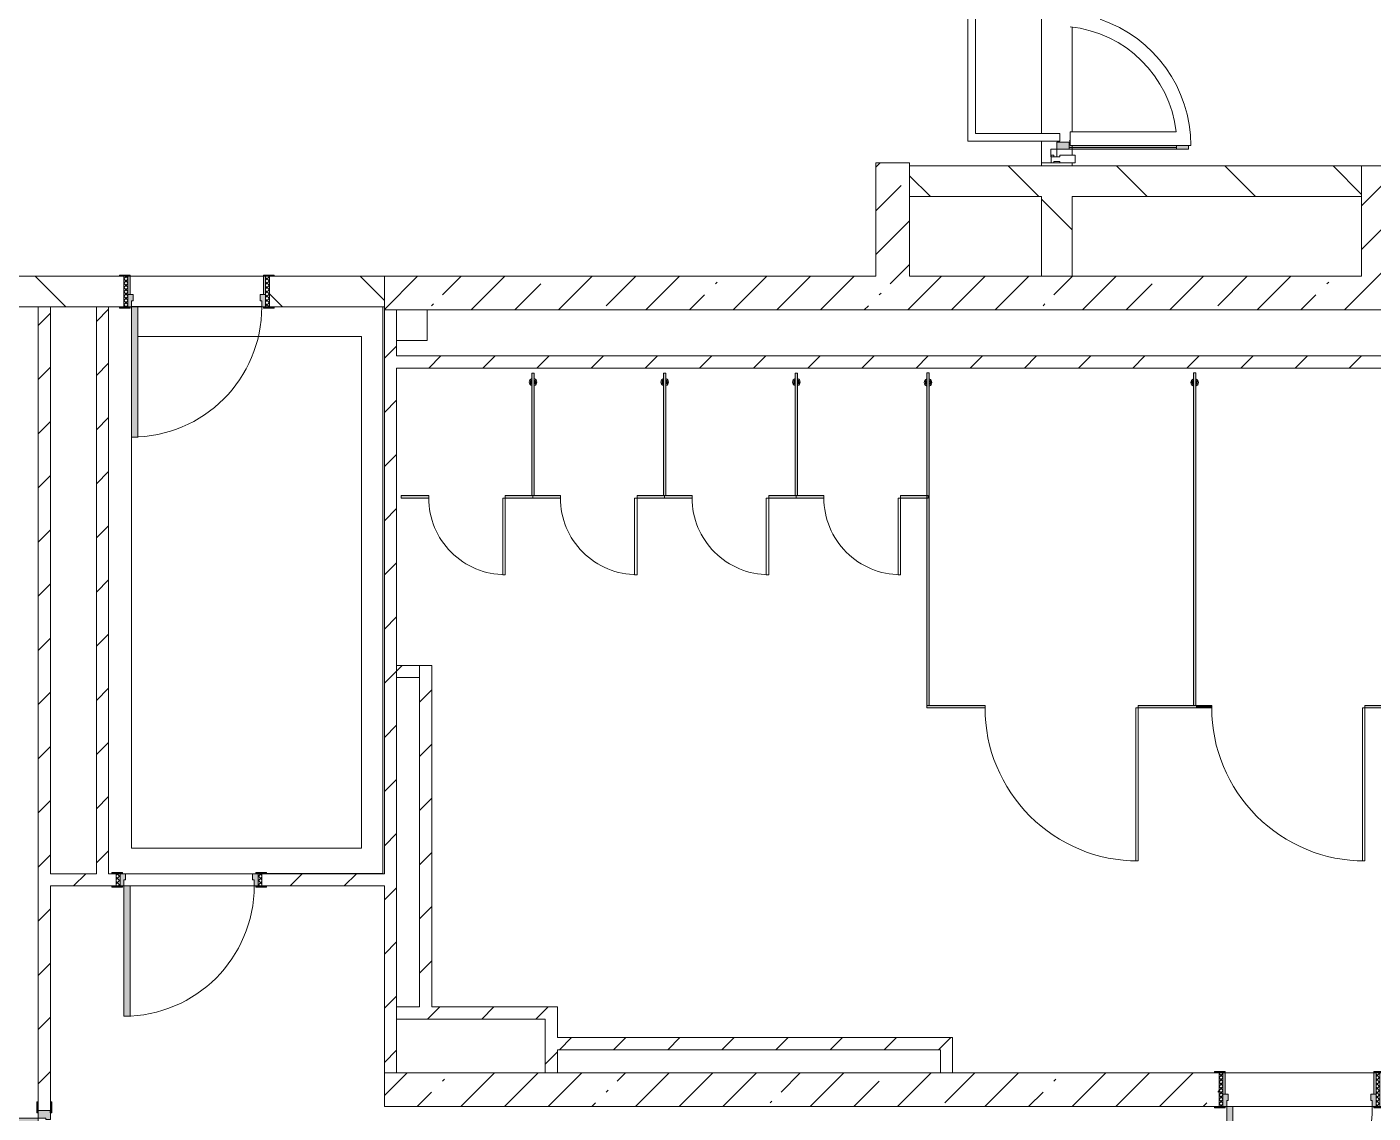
# Model space of a CAD drawing. Header units: millimetres. Extents: x -2911 to 185522, y -8553 to 29000.
# Drawn here: x 150389 to 159177, y 5138 to 12227 of the extents above; entities that cross this region are included whole.
import ezdxf

# ---------------------------------------------------------------- set-up
doc = ezdxf.new("R2010")
doc.units = ezdxf.units.MM
for name, color, linetype, lineweight in [('A-DETL-2', 7, 'Continuous', 5), ('A-DOOR-5', 7, 'Continuous', 5), ('A-GENM-1', 7, 'Continuous', 5), ('A-GLAZ-CWMG-4', 7, 'Continuous', 5), ('A-WALL', 7, 'Continuous', 9), ('I-WALL-3', 7, 'Continuous', 5)]:
    doc.layers.add(name, color=color, linetype=linetype, lineweight=lineweight)
for name, color, linetype, lineweight, true_color in [('A-DETL-GENF-2', 7, 'Continuous', 5, 0xe2e2e2), ('A-DETL-GENF-3', 7, 'Continuous', 5, 0xaaaaaa), ('A-DOOR-2', 7, 'Continuous', 5, 0xaaaaaa), ('A-DOOR-3', 7, 'Continuous', 5, 0xe2e2e2), ('A-DOOR-FRAM-1', 7, 'Continuous', 5, 0xe2e2e2), ('A-DOOR-FRAM-2', 7, 'Continuous', 5, 0xaaaaaa), ('A-FLOR-2', 7, 'Continuous', 5, 0xaaaaaa), ('A-GENM-2', 7, 'Continuous', 5, 0xe2ddcd)]:
    doc.layers.add(name, color=color, linetype=linetype, lineweight=lineweight, true_color=true_color)
pattern_1 = [(45, (58512.32, 0), (-176.7767, 176.7767), [])]
pattern_2 = [(45, (58512.3, 0), (-285.1231, 285.1231), []), (45, (58797.44, 0), (-285.1231, 285.1231), [504.031, -100.806, 16.764, -84.042])]
pattern_3 = [(135, (58512.3, 0), (-353.5534, -353.5534), [])]

# ---------------------------------------------------------------- blocks, each defined once
blk = doc.blocks.new('110_Дверь_СКБ_1Ст_Внутренняя1 - Д-7а_л__950x2100h_Туалет-V127-2_7_1_птичка')
at = {"layer": 'A-DOOR-2'}
h = blk.add_hatch(dxfattribs=at)
h.set_pattern_fill('FP_134', color=256, style=0, pattern_type=2)
h.set_pattern_definition([(135, (1776.41, 174.685), (-14.14214, -14.14214), []), (225, (1776.41, 174.685), (14.14214, -14.14214), [])])
h.paths.add_polyline_path([(537.5, 110), (512.5, 110), (512.5, -110), (537.5, -110)])
at = {"layer": 'A-DOOR-3'}
h = blk.add_hatch(color=256, dxfattribs=at)
h.paths.add_polyline_path([(487.5, 110), (487.5, 70), (477.5, 70), (477.5, 30), (512.5, 30), (512.5, 110)])
h.paths.add_polyline_path([(-462.5, 110), (-487.5, 110), (-487.5, 30), (-452.5, 30), (-452.5, 70), (-462.5, 70)])
at = {"layer": 'A-DOOR-FRAM-1'}
for points in [[(447.5, 1060), (447.5, 110), (487.5, 110), (487.5, 1060)], [(-542.5, 118), (-542.5, 110), (-472.5, 110), (-472.5, 118)], [(567.5, 118), (497.5, 118), (497.5, 110), (567.5, 110)], [(-472.5, 30), (-487.5, 30), (-487.5, -110), (-472.5, -110)], [(512.5, 30), (497.5, 30), (497.5, -110), (512.5, -110)], [(-542.5, -110), (-542.5, -118), (-472.5, -118), (-472.5, -110)], [(567.5, -110), (497.5, -110), (497.5, -118), (567.5, -118)]]:
    blk.add_hatch(color=256, dxfattribs=at).paths.add_polyline_path(points)
at = {"layer": 'A-DOOR-FRAM-2'}
h = blk.add_hatch(dxfattribs=at)
h.set_pattern_fill('FP_135', color=256, style=0, pattern_type=2)
h.set_pattern_definition([(45, (-346.384, 174.685), (-14.1421, 14.1421), []), (135, (-346.384, 174.685), (-14.1421, -14.1421), [])])
h.paths.add_polyline_path([(-487.5, 110), (-512.5, 110), (-512.5, -110), (-487.5, -110)])
at = {"layer": 'A-DOOR-2'}
for p, q in [((487.5, 1060), (447.5, 1060)), ((447.5, 1060), (447.5, 110)), ((487.5, 110), (487.5, 1060)), ((447.5, 110), (487.5, 110))]:
    blk.add_line(p, q, dxfattribs=at)
blk.add_arc((487.5, 110), 950, 90, 180, dxfattribs=at)
at = {"layer": 'A-DOOR-FRAM-2'}
for p, q in [((-472.5, 118), (-542.5, 118)), ((-542.5, 118), (-542.5, 110)), ((-542.5, 110), (-472.5, 110)), ((-487.5, 110), (-512.5, 110)), ((-512.5, 110), (-512.5, -110)), ((-462.5, 110), (-487.5, 110)), ((-487.5, 110), (-487.5, 30)), ((-487.5, -110), (-487.5, 110)), ((-472.5, 110), (-487.5, 110)), ((-487.5, 110), (-487.5, 109)), ((-487.5, 109), (-472.5, 109)), ((-472.5, 110), (-472.5, 118)), ((-472.5, 109), (-472.5, 110)), ((-462.5, 70), (-462.5, 110)), ((487.5, 110), (487.5, 70)), ((512.5, 110), (487.5, 110)), ((567.5, 118), (497.5, 118)), ((497.5, 118), (497.5, 110)), ((512.5, 110), (497.5, 110)), ((497.5, 110), (497.5, 109)), ((497.5, 110), (567.5, 110)), ((497.5, 109), (512.5, 109)), ((512.5, 30), (512.5, 110)), ((537.5, 110), (512.5, 110)), ((512.5, 110), (512.5, -110)), ((512.5, 109), (512.5, 110)), ((537.5, -110), (537.5, 110)), ((567.5, 110), (567.5, 118)), ((-487.5, 30), (-452.5, 30)), ((-472.5, 30), (-487.5, 30)), ((-487.5, 30), (-487.5, -110)), ((-472.5, -110), (-472.5, 30)), ((-452.5, 70), (-462.5, 70)), ((-452.5, 30), (-452.5, 70)), ((487.5, 70), (477.5, 70)), ((477.5, 70), (477.5, 30)), ((477.5, 30), (512.5, 30)), ((512.5, 30), (497.5, 30)), ((497.5, 30), (497.5, -110)), ((512.5, -110), (512.5, 30)), ((-472.5, -110), (-542.5, -110)), ((-542.5, -110), (-542.5, -118)), ((-542.5, -118), (-472.5, -118)), ((-512.5, -110), (-487.5, -110)), ((-487.5, -110), (-472.5, -110)), ((-472.5, -118), (-472.5, -110)), ((497.5, -110), (512.5, -110)), ((567.5, -110), (497.5, -110)), ((497.5, -110), (497.5, -118)), ((497.5, -118), (567.5, -118)), ((512.5, -110), (537.5, -110)), ((567.5, -118), (567.5, -110))]:
    blk.add_line(p, q, dxfattribs=at)
blk = doc.blocks.new('110_Дверь_СКБ_2Ст - Д-5_п_ Из игровой в коридор-32215844-2_7_1_птичка')
at = {"layer": 'A-DOOR-3'}
for points in [[(-637.5, 40), (-587.5, 40), (-587.5, 940), (-637.5, 940)], [(612.5, 440), (612.5, 40), (662.5, 40), (662.5, 440)]]:
    blk.add_hatch(color=256, dxfattribs=at).paths.add_polyline_path(points)
h = blk.add_hatch(color=256, dxfattribs=at)
h.paths.add_polyline_path([(-687.5, 40), (-687.5, -40), (-627.5, -40), (-627.5, -10), (-637.5, -10), (-637.5, 40)])
h.paths.add_polyline_path([(652.5, -40), (712.5, -40), (712.5, 40), (662.5, 40), (662.5, -10), (652.5, -10)])
at = {"layer": 'A-DOOR-FRAM-1'}
for points in [[(-742.5, 40), (-672.5, 40), (-672.5, 48), (-742.5, 48)], [(697.5, 40), (767.5, 40), (767.5, 48), (697.5, 48)], [(-742.5, -48), (-672.5, -48), (-672.5, -40), (-742.5, -40)], [(697.5, -48), (767.5, -48), (767.5, -40), (697.5, -40)]]:
    blk.add_hatch(color=256, dxfattribs=at).paths.add_polyline_path(points)
at = {"layer": 'A-DOOR-2'}
for p, q in [((-637.5, 940), (-637.5, 40)), ((-587.5, 940), (-637.5, 940)), ((-587.5, 40), (-587.5, 940)), ((662.5, 440), (612.5, 440)), ((612.5, 440), (612.5, 40)), ((662.5, 40), (662.5, 440)), ((-637.5, 40), (-587.5, 40)), ((612.5, 40), (662.5, 40))]:
    blk.add_line(p, q, dxfattribs=at)
for centre, radius, start, end in [((-637.5, 40), 900, 0, 90), ((662.5, 40), 400, 90, 180)]:
    blk.add_arc(centre, radius, start, end, dxfattribs=at)
at = {"layer": 'A-DOOR-FRAM-2'}
for p, q in [((-672.5, 48), (-742.5, 48)), ((-742.5, 48), (-742.5, 40)), ((-742.5, 40), (-672.5, 40)), ((-637.5, 40), (-687.5, 40)), ((-687.5, 40), (-687.5, -40)), ((-672.5, 40), (-672.5, 48)), ((-637.5, -10), (-637.5, 40)), ((662.5, 40), (662.5, -10)), ((712.5, 40), (662.5, 40)), ((767.5, 48), (697.5, 48)), ((697.5, 48), (697.5, 40)), ((697.5, 40), (767.5, 40)), ((712.5, -40), (712.5, 40)), ((767.5, 40), (767.5, 48)), ((-672.5, -40), (-742.5, -40)), ((-742.5, -40), (-742.5, -48)), ((-742.5, -48), (-672.5, -48)), ((-672.5, -39), (-687.5, -39)), ((-687.5, -39), (-687.5, -40)), ((-687.5, -40), (-627.5, -40)), ((-687.5, -40), (-672.5, -40)), ((-672.5, -40), (-672.5, -39)), ((-672.5, -48), (-672.5, -40)), ((-627.5, -10), (-637.5, -10)), ((-627.5, -40), (-627.5, -10)), ((662.5, -10), (652.5, -10)), ((652.5, -10), (652.5, -40)), ((652.5, -40), (712.5, -40)), ((712.5, -39), (697.5, -39)), ((697.5, -39), (697.5, -40)), ((697.5, -40), (712.5, -40)), ((767.5, -40), (697.5, -40)), ((697.5, -40), (697.5, -48)), ((697.5, -48), (767.5, -48)), ((712.5, -40), (712.5, -39)), ((767.5, -48), (767.5, -40))]:
    blk.add_line(p, q, dxfattribs=at)
blk = doc.blocks.new('110_Дверь_СКБ_1Ст_Внутренняя1 - Д-8 950x2100h_охрана-V130-2_7_1_птичка')
at = {"layer": 'A-DOOR-2'}
h = blk.add_hatch(dxfattribs=at)
h.set_pattern_fill('FP_98', color=256, style=0, pattern_type=2)
h.set_pattern_definition([(135, (1826.41, 164.685), (-14.14214, -14.14214), []), (225, (1826.41, 164.685), (14.14214, -14.14214), [])])
h.paths.add_polyline_path([(487.5, 100), (462.5, 100), (462.5, -100), (487.5, -100)])
at = {"layer": 'A-DOOR-3'}
h = blk.add_hatch(color=256, dxfattribs=at)
h.paths.add_polyline_path([(437.5, 100), (437.5, 60), (427.5, 60), (427.5, 20), (462.5, 20), (461.2, 100)])
h.paths.add_polyline_path([(-437.5, 100), (-437.5, 20), (-402.5, 20), (-402.5, 60), (-412.5, 60), (-412.5, 100)])
at = {"layer": 'A-DOOR-FRAM-1'}
for points in [[(397.5, 950), (397.5, 100), (437.5, 100), (437.5, 950)], [(-422.5, 108), (-492.5, 108), (-492.5, 100), (-422.5, 100)], [(461.2, 108), (447.5, 108), (447.5, 100), (517.5, 100), (517.5, 108)], [(-422.5, 20), (-437.5, 20), (-437.5, -100), (-422.5, -100)], [(461.2, 20), (447.5, 20), (447.5, -100), (462.5, -100), (462.5, 20)], [(-422.5, -100), (-492.5, -100), (-492.5, -108), (-422.5, -108)], [(517.5, -100), (447.5, -100), (447.5, -108), (517.5, -108)]]:
    blk.add_hatch(color=256, dxfattribs=at).paths.add_polyline_path(points)
at = {"layer": 'A-DOOR-FRAM-2'}
h = blk.add_hatch(dxfattribs=at)
h.set_pattern_fill('FP_99', color=256, style=0, pattern_type=2)
h.set_pattern_definition([(45, (-296.384, 164.685), (-14.1421, 14.1421), []), (135, (-296.384, 164.685), (-14.1421, -14.1421), [])])
h.paths.add_polyline_path([(-437.5, 100), (-462.5, 100), (-462.5, -100), (-437.5, -100)])
at = {"layer": 'A-DOOR-2'}
for p, q in [((437.5, 950), (397.5, 950)), ((397.5, 950), (397.5, 100)), ((437.5, 100), (437.5, 950)), ((397.5, 100), (437.5, 100))]:
    blk.add_line(p, q, dxfattribs=at)
blk.add_arc((437.5, 100), 850, 90, 180, dxfattribs=at)
at = {"layer": 'A-DOOR-FRAM-2'}
for p, q in [((-422.5, 108), (-492.5, 108)), ((-492.5, 108), (-492.5, 100)), ((-492.5, 100), (-422.5, 100)), ((-437.5, 100), (-462.5, 100)), ((-462.5, 100), (-462.5, -100)), ((-412.5, 100), (-437.5, 100)), ((-437.5, 100), (-437.5, 20)), ((-437.5, -100), (-437.5, 100)), ((-422.5, 100), (-437.5, 100)), ((-437.5, 100), (-437.5, 99)), ((-437.5, 99), (-422.5, 99)), ((-422.5, 100), (-422.5, 108)), ((-422.5, 99), (-422.5, 100)), ((-412.5, 60), (-412.5, 100)), ((437.5, 100), (437.5, 60)), ((462.5, 100), (437.5, 100)), ((517.5, 108), (447.5, 108)), ((447.5, 108), (447.5, 100)), ((462.5, 100), (447.5, 100)), ((447.5, 100), (447.5, 99)), ((447.5, 100), (517.5, 100)), ((447.5, 99), (462.5, 99)), ((462.5, 20), (462.5, 100)), ((487.5, 100), (462.5, 100)), ((462.5, 100), (462.5, -100)), ((462.5, 99), (462.5, 100)), ((487.5, -100), (487.5, 100)), ((517.5, 100), (517.5, 108)), ((-437.5, 20), (-402.5, 20)), ((-422.5, 20), (-437.5, 20)), ((-437.5, 20), (-437.5, -100)), ((-422.5, -100), (-422.5, 20)), ((-402.5, 60), (-412.5, 60)), ((-402.5, 20), (-402.5, 60)), ((437.5, 60), (427.5, 60)), ((427.5, 60), (427.5, 20)), ((427.5, 20), (462.5, 20)), ((462.5, 20), (447.5, 20)), ((447.5, 20), (447.5, -100)), ((462.5, -100), (462.5, 20)), ((-422.5, -100), (-492.5, -100)), ((-492.5, -100), (-492.5, -108)), ((-492.5, -108), (-422.5, -108)), ((-462.5, -100), (-437.5, -100)), ((-437.5, -100), (-422.5, -100)), ((-422.5, -108), (-422.5, -100)), ((447.5, -100), (462.5, -100)), ((517.5, -100), (447.5, -100)), ((447.5, -100), (447.5, -108)), ((447.5, -108), (517.5, -108)), ((462.5, -100), (487.5, -100)), ((517.5, -108), (517.5, -100))]:
    blk.add_line(p, q, dxfattribs=at)
blk = doc.blocks.new('110_Дверь_СКБ_1Ст_Внутренняя1 - Д-8 950x2100h_охрана-V131-2_7_1_птичка')
at = {"layer": 'A-DOOR-2'}
h = blk.add_hatch(dxfattribs=at)
h.set_pattern_fill('FP_138', color=256, style=0, pattern_type=2)
h.set_pattern_definition([(135, (1826.41, 104.685), (-14.14214, -14.14214), []), (225, (1826.41, 104.685), (14.14214, -14.14214), [])])
h.paths.add_polyline_path([(487.5, 40), (462.5, 40), (462.5, -40), (487.5, -40)])
at = {"layer": 'A-DOOR-3'}
h = blk.add_hatch(color=256, dxfattribs=at)
h.paths.add_polyline_path([(437.5, 40), (437.5, 0), (427.5, 0), (427.5, -40), (462.5, -40), (462.5, 40)])
h.paths.add_polyline_path([(-412.5, 40), (-437.5, 40), (-437.5, -40), (-402.5, -40), (-402.5, 0), (-412.5, 0)])
at = {"layer": 'A-DOOR-FRAM-1'}
for points in [[(437.5, 890), (397.5, 890), (397.5, 40), (437.5, 40), (437.5, 66.6)], [(-492.5, 48), (-492.5, 40), (-422.5, 40), (-422.5, 48)], [(517.5, 48), (447.5, 48), (447.5, 40), (517.5, 40)], [(-422.5, -40), (-492.5, -40), (-492.5, -48), (-422.5, -48)], [(447.5, -40), (447.5, -48), (517.5, -48), (517.5, -40)]]:
    blk.add_hatch(color=256, dxfattribs=at).paths.add_polyline_path(points)
at = {"layer": 'A-DOOR-FRAM-2'}
h = blk.add_hatch(dxfattribs=at)
h.set_pattern_fill('FP_139', color=256, style=0, pattern_type=2)
h.set_pattern_definition([(45, (-296.384, 104.685), (-14.1421, 14.1421), []), (135, (-296.384, 104.685), (-14.1421, -14.1421), [])])
h.paths.add_polyline_path([(-437.5, 40), (-462.5, 40), (-462.5, -40), (-437.5, -40)])
at = {"layer": 'A-DOOR-2'}
for p, q in [((437.5, 890), (397.5, 890)), ((397.5, 890), (397.5, 40)), ((437.5, 40), (437.5, 890)), ((397.5, 40), (437.5, 40))]:
    blk.add_line(p, q, dxfattribs=at)
blk.add_arc((437.5, 40), 850, 90, 180, dxfattribs=at)
at = {"layer": 'A-DOOR-FRAM-2'}
for p, q in [((-422.5, 48), (-492.5, 48)), ((-492.5, 48), (-492.5, 40)), ((-492.5, 40), (-422.5, 40)), ((-437.5, 40), (-462.5, 40)), ((-462.5, 40), (-462.5, -40)), ((-412.5, 40), (-437.5, 40)), ((-437.5, 40), (-437.5, -40)), ((-437.5, -40), (-437.5, 40)), ((-422.5, 40), (-437.5, 40)), ((-437.5, 40), (-437.5, 39)), ((-437.5, 39), (-422.5, 39)), ((-422.5, 40), (-422.5, 48)), ((-422.5, 39), (-422.5, 40)), ((-412.5, 0), (-412.5, 40)), ((-402.5, 0), (-412.5, 0)), ((-402.5, -40), (-402.5, 0)), ((437.5, 0), (427.5, 0)), ((427.5, 0), (427.5, -40)), ((437.5, 40), (437.5, 0)), ((462.5, 40), (437.5, 40)), ((517.5, 48), (447.5, 48)), ((447.5, 48), (447.5, 40)), ((462.5, 40), (447.5, 40)), ((447.5, 40), (447.5, 39)), ((447.5, 40), (517.5, 40)), ((447.5, 39), (462.5, 39)), ((462.5, -40), (462.5, 40)), ((487.5, 40), (462.5, 40)), ((462.5, 40), (462.5, -40)), ((462.5, 39), (462.5, 40)), ((487.5, -40), (487.5, 40)), ((517.5, 40), (517.5, 48)), ((-422.5, -40), (-492.5, -40)), ((-492.5, -40), (-492.5, -48)), ((-492.5, -48), (-422.5, -48)), ((-462.5, -40), (-437.5, -40)), ((-422.5, -39), (-437.5, -39)), ((-437.5, -39), (-437.5, -40)), ((-437.5, -40), (-402.5, -40)), ((-437.5, -40), (-422.5, -40)), ((-422.5, -40), (-422.5, -39)), ((-422.5, -48), (-422.5, -40)), ((427.5, -40), (462.5, -40)), ((462.5, -39), (447.5, -39)), ((447.5, -39), (447.5, -40)), ((447.5, -40), (462.5, -40)), ((517.5, -40), (447.5, -40)), ((447.5, -40), (447.5, -48)), ((447.5, -48), (517.5, -48)), ((462.5, -40), (462.5, -39)), ((462.5, -40), (487.5, -40)), ((517.5, -48), (517.5, -40))]:
    blk.add_line(p, q, dxfattribs=at)
blk = doc.blocks.new('131_Сантехническая перегородка 7 - СП-1-V208-2_7_1_птичка')
at = {"layer": 'A-GENM-2'}
blk.add_hatch(color=256, dxfattribs=at).paths.add_polyline_path([(2165.9, 8), (-4.1, 8), (-4.1, -8), (2165.9, -8)])
at = {"layer": 'A-GENM-1'}
for p, q in [((2165.9, 8), (-4.1, 8)), ((-4.1, 8), (-4.1, -8)), ((2165.9, -8), (2165.9, 8)), ((-4.1, -8), (2165.9, -8))]:
    blk.add_line(p, q, dxfattribs=at)
at = {"layer": 'A-GENM-1', "flags": 128}
for points in [[(71.5, 8), (71.1, 8.5), (70.8, 9), (70.4, 9.5), (70, 9.9), (69.6, 10.4), (69.2, 10.8), (68.8, 11.2), (68.3, 11.6), (67.8, 12), (67.3, 12.3), (66.8, 12.7), (66.3, 13), (65.8, 13.3), (65.3, 13.6), (64.7, 13.8), (64.2, 14), (63.6, 14.3), (63, 14.4), (62.4, 14.6), (61.9, 14.7), (61.3, 14.9), (60.7, 14.9), (60.1, 15), (59.5, 15.1), (58.9, 15.1), (58.3, 15.1), (57.7, 15), (57.1, 15), (56.5, 14.9), (55.9, 14.8), (55.3, 14.7), (54.7, 14.5), (54.1, 14.4), (53.5, 14.2), (53, 13.9), (52.4, 13.7), (51.9, 13.4), (51.4, 13.2), (50.8, 12.9), (50.3, 12.5), (49.8, 12.2), (49.3, 11.8), (48.9, 11.4), (48.4, 11), (48, 10.6), (47.6, 10.2), (47.2, 9.7), (46.8, 9.3), (46.4, 8.8), (46.1, 8.3), (45.9, 8)], [(45.9, -8), (46.3, -8.5), (46.6, -9), (47, -9.5), (47.4, -9.9), (47.8, -10.4), (48.2, -10.8), (48.6, -11.2), (49.1, -11.6), (49.6, -12), (50, -12.3), (50.5, -12.7), (51.1, -13), (51.6, -13.3), (52.1, -13.6), (52.7, -13.8), (53.2, -14), (53.8, -14.3), (54.4, -14.4), (54.9, -14.6), (55.5, -14.7), (56.1, -14.9), (56.7, -14.9), (57.3, -15), (57.9, -15.1), (58.5, -15.1), (59.1, -15.1), (59.7, -15), (60.3, -15), (60.9, -14.9), (61.5, -14.8), (62.1, -14.7), (62.7, -14.5), (63.3, -14.4), (63.8, -14.2), (64.4, -13.9), (65, -13.7), (65.5, -13.4), (66, -13.2), (66.6, -12.9), (67.1, -12.5), (67.6, -12.2), (68, -11.8), (68.5, -11.4), (69, -11), (69.4, -10.6), (69.8, -10.2), (70.2, -9.7), (70.6, -9.3), (70.9, -8.8), (71.3, -8.3), (71.5, -8)]]:
    blk.add_lwpolyline(points, dxfattribs=at)
at = {"layer": 'A-GENM-1'}
for radius, start, end in [(24.6, 19.91127, 160.08873), (17.6, 45, 135), (17.6, 45, 135), (15.1, 45, 135), (24.6, 199.91127, 340.08873), (17.6, 225, 315), (17.6, 225, 315), (15.1, 225, 315)]:
    blk.add_arc((58.7, 0), radius, start, end, dxfattribs=at)
blk = doc.blocks.new('131_Сантехническая перегородка 6 - СП-1-V209-2_7_1_птичка')
at = {"layer": 'A-GENM-2'}
blk.add_hatch(color=256, dxfattribs=at).paths.add_polyline_path([(800, 8), (0, 8), (0, -8), (800, -8)])
at = {"layer": 'A-GENM-1'}
for p, q in [((800, 8), (0, 8)), ((0, 8), (0, -8)), ((800, -8), (800, 8)), ((0, -8), (800, -8))]:
    blk.add_line(p, q, dxfattribs=at)
at = {"layer": 'A-GENM-1', "flags": 128}
for points in [[(71.5, 8), (71.1, 8.5), (70.8, 9), (70.4, 9.5), (70, 9.9), (69.6, 10.4), (69.2, 10.8), (68.8, 11.2), (68.3, 11.6), (67.8, 12), (67.3, 12.3), (66.8, 12.7), (66.3, 13), (65.8, 13.3), (65.3, 13.6), (64.7, 13.8), (64.2, 14), (63.6, 14.3), (63, 14.4), (62.4, 14.6), (61.9, 14.7), (61.3, 14.9), (60.7, 14.9), (60.1, 15), (59.5, 15.1), (58.9, 15.1), (58.3, 15.1), (57.7, 15), (57.1, 15), (56.5, 14.9), (55.9, 14.8), (55.3, 14.7), (54.7, 14.5), (54.1, 14.4), (53.5, 14.2), (53, 13.9), (52.4, 13.7), (51.9, 13.4), (51.4, 13.2), (50.8, 12.9), (50.3, 12.5), (49.8, 12.2), (49.3, 11.8), (48.9, 11.4), (48.4, 11), (48, 10.6), (47.6, 10.2), (47.2, 9.7), (46.8, 9.3), (46.4, 8.8), (46.1, 8.3), (45.9, 8)], [(45.9, -8), (46.3, -8.5), (46.6, -9), (47, -9.5), (47.4, -9.9), (47.8, -10.4), (48.2, -10.8), (48.6, -11.2), (49.1, -11.6), (49.6, -12), (50, -12.3), (50.5, -12.7), (51.1, -13), (51.6, -13.3), (52.1, -13.6), (52.7, -13.8), (53.2, -14), (53.8, -14.3), (54.4, -14.4), (54.9, -14.6), (55.5, -14.7), (56.1, -14.9), (56.7, -14.9), (57.3, -15), (57.9, -15.1), (58.5, -15.1), (59.1, -15.1), (59.7, -15), (60.3, -15), (60.9, -14.9), (61.5, -14.8), (62.1, -14.7), (62.7, -14.5), (63.3, -14.4), (63.8, -14.2), (64.4, -13.9), (65, -13.7), (65.5, -13.4), (66, -13.2), (66.6, -12.9), (67.1, -12.5), (67.6, -12.2), (68, -11.8), (68.5, -11.4), (69, -11), (69.4, -10.6), (69.8, -10.2), (70.2, -9.7), (70.6, -9.3), (70.9, -8.8), (71.3, -8.3), (71.5, -8)]]:
    blk.add_lwpolyline(points, dxfattribs=at)
at = {"layer": 'A-GENM-1'}
for radius, start, end in [(24.6, 19.91127, 160.08873), (17.6, 45, 135), (17.6, 45, 135), (15.1, 45, 135), (24.6, 199.91127, 340.08873), (17.6, 225, 315), (17.6, 225, 315), (15.1, 225, 315)]:
    blk.add_arc((58.7, 0), radius, start, end, dxfattribs=at)
blk = doc.blocks.new('131_Сантехническая перегородка_Дверь МГН - СД-1-V210-2_7_1_птичка')
at = {"layer": 'A-GENM-2'}
for points in [[(-370, 8), (-370, -8), (10, -8), (10, 8)], [(1010, 8), (1010, -8), (1390, -8), (1390, 8)]]:
    blk.add_hatch(color=256, dxfattribs=at).paths.add_polyline_path(points)
at = {"layer": 'A-DOOR-5'}
for p, q in [((10, 1008), (26, 1008)), ((10, 8), (10, 1008)), ((26, 8), (26, 1008)), ((10, 8), (26, 8))]:
    blk.add_line(p, q, dxfattribs=at)
blk.add_arc((10, 8), 1000, 360, 90, dxfattribs=at)
at = {"layer": 'A-GENM-1'}
for p, q in [((10, 8), (-370, 8)), ((-370, 8), (-370, -8)), ((10, -8), (10, 8)), ((1390, 8), (1010, 8)), ((1010, 8), (1010, -8)), ((1390, -8), (1390, 8)), ((-370, -8), (10, -8)), ((1010, -8), (1390, -8))]:
    blk.add_line(p, q, dxfattribs=at)
blk = doc.blocks.new('131_Сантехническая перегородка_Дверь 5 - СД-1-V211-2_7_1_птичка')
at = {"layer": 'A-GENM-2'}
for points in [[(70, 8), (70, -8), (250, -8), (250, 8)], [(750, 8), (750, -8), (930, -8), (930, 8)]]:
    blk.add_hatch(color=256, dxfattribs=at).paths.add_polyline_path(points)
at = {"layer": 'A-DOOR-5'}
for p, q in [((266, 508), (250, 508)), ((250, 8), (250, 508)), ((266, 8), (266, 508)), ((266, 8), (250, 8))]:
    blk.add_line(p, q, dxfattribs=at)
blk.add_arc((250, 8), 500, 360, 90, dxfattribs=at)
at = {"layer": 'A-GENM-1'}
for p, q in [((250, 8), (70, 8)), ((70, 8), (70, -8)), ((250, -8), (250, 8)), ((930, 8), (750, 8)), ((750, 8), (750, -8)), ((930, -8), (930, 8)), ((70, -8), (250, -8)), ((750, -8), (930, -8))]:
    blk.add_line(p, q, dxfattribs=at)
blk = doc.blocks.new('131_Сантехническая перегородка_Дверь МГН 2 - СД-1-V212-2_7_1_птичка')
at = {"layer": 'A-GENM-2'}
for points in [[(10, 8), (-430, 8), (-430, -8), (10, -8)], [(1010, 8), (1010, -8), (1110, -8), (1110, 8)]]:
    blk.add_hatch(color=256, dxfattribs=at).paths.add_polyline_path(points)
at = {"layer": 'A-DOOR-5'}
for p, q in [((10, 1008), (26, 1008)), ((10, 8), (10, 1008)), ((26, 8), (26, 1008)), ((10, 8), (26, 8))]:
    blk.add_line(p, q, dxfattribs=at)
blk.add_arc((10, 8), 1000, 360, 90, dxfattribs=at)
at = {"layer": 'A-GENM-1'}
for p, q in [((10, 8), (-430, 8)), ((-430, 8), (-430, -8)), ((10, -8), (10, 8)), ((1110, 8), (1010, 8)), ((1010, 8), (1010, -8)), ((1110, -8), (1110, 8)), ((-430, -8), (10, -8)), ((1010, -8), (1110, -8))]:
    blk.add_line(p, q, dxfattribs=at)
blk = doc.blocks.new('Дверь_Витражная_остекление_ - ВВ-7 остекление-32349468-2_7_1_птичка')
at = {"layer": 'A-DETL-GENF-2'}
for points in [[(-860, -106.8), (-860, -880), (-837.2, -880), (-837.2, -106.8), (-815, -106.8), (-815, -20), (-860, -20)], [(865, -103.8), (877.8, -103.8), (877.8, -880), (910, -880), (910, -140), (900, -140), (900, -40), (910, -40), (910, -20), (865, -20)]]:
    blk.add_hatch(color=256, dxfattribs=at).paths.add_polyline_path(points)
at = {"layer": 'A-DETL-GENF-3'}
for p, q in [((-815, -20), (-860, -20)), ((-860, -880), (-860, -20)), ((-815, -20), (-860, -20)), ((-860, -20), (-860, -880)), ((-815, -106.8), (-815, -20)), ((-815, -106.8), (-815, -20)), ((865, -103.8), (865, -20)), ((865, -20), (865, -103.8)), ((-860, -100), (-815, -100)), ((-850, -800), (-850, -100)), ((-806, -106.8), (-806, -100)), ((900, -100), (865, -100)), ((900, -800), (900, -140)), ((910, -880), (910, -140)), ((910, -880), (910, -140)), ((-860, -800), (-837.2, -800)), ((910, -800), (877.8, -800)), ((-860, -880), (-837.2, -880)), ((-860, -880), (-837.2, -880)), ((910, -880), (877.8, -880)), ((877.8, -880), (910, -880))]:
    blk.add_line(p, q, dxfattribs=at)
at = {"layer": 'A-DOOR-2'}
for p, q in [((-910, 20), (-860, 20)), ((-910, -20), (-910, 20)), ((-860, 20), (-860, -20)), ((860, 20), (910, 20)), ((860, -20), (860, 20)), ((910, 20), (910, -20)), ((-860, -20), (-910, -20)), ((-860, -880), (-860, -20)), ((910, -20), (860, -20)), ((860, -103.8), (860, -39))]:
    blk.add_line(p, q, dxfattribs=at)
for centre, start, end in [((-860, -20), 354.22155, 0), ((860, -20), 180, 185.77845), ((-860, -20), 270, 271.54729)]:
    blk.add_arc(centre, 860, start, end, dxfattribs=at)
blk = doc.blocks.new('Прямоугольный импост - Импост структурный с накладкой - 160мм Темный-32310142-2_7_1_птичка')
at = {"layer": 'A-GLAZ-CWMG-4'}
for p, q in [((-50, 0), (-50, 17)), ((-50, 17), (0, 17)), ((-40, 0), (-50, 0)), ((-40, -40), (-40, 0)), ((0, 0), (-10, 0)), ((-10, 0), (-10, -40)), ((0, 17), (0, 0)), ((-50, -140), (-50, -40)), ((-50, -40), (-40, -40)), ((-10, -40), (0, -40)), ((0, -40), (0, -140)), ((0, -140), (-50, -140))]:
    blk.add_line(p, q, dxfattribs=at)

msp = doc.modelspace()

# ---------------------------------------------------------------- hatches: boundary and pattern name
at = {"layer": 'I-WALL-3'}
h = msp.add_hatch(dxfattribs=at)
h.set_pattern_fill('FP_93', color=256, style=0, pattern_type=2)
h.set_pattern_definition(pattern_2)
h.paths.add_polyline_path([(156151.3157, 10600), (156151.3157, 11339.9998), (155931.3157, 11339.9998), (155931.3157, 10600)])
h = msp.add_hatch(dxfattribs=at)
h.set_pattern_fill('FP_96', color=256, style=0, pattern_type=2)
h.set_pattern_definition(pattern_3)
h.paths.add_polyline_path([(159101.3156, 11120), (159101.3156, 11320), (156151.3157, 11320), (156151.3157, 11120), (157541.2599, 11120)])
h = msp.add_hatch(dxfattribs=at)
h.set_pattern_fill('FP_93', color=256, style=0, pattern_type=2)
h.set_pattern_definition(pattern_2)
h.paths.add_polyline_path([(159321.3156, 10600), (159321.3156, 11319.9998), (159101.3156, 11319.9998), (159101.3156, 10600)])
h = msp.add_hatch(dxfattribs=at)
h.set_pattern_fill('FP_96', color=256, style=0, pattern_type=2)
h.set_pattern_definition(pattern_3)
h.paths.add_polyline_path([(157212.3157, 10600), (157212.3157, 11120), (157012.3157, 11120), (157012.3157, 10600)])
h = msp.add_hatch(dxfattribs=at)
h.set_pattern_fill('FP_96', color=256, style=0, pattern_type=2)
h.set_pattern_definition(pattern_3)
h.paths.add_polyline_path([(148122.3157, 10400), (148497.3157, 10400), (148497.3157, 10600), (148122.3157, 10600)])
h.paths.add_polyline_path([(152722.3157, 10400), (152722.3157, 10600), (151972.3158, 10600), (151976.1397, 10400), (152002.3158, 10400)])
h.paths.add_polyline_path([(150992.3158, 10400), (151022.3158, 10400), (151022.3158, 10600), (149897.3157, 10600), (149897.3157, 10400), (150922.3157, 10400)])
h = msp.add_hatch(dxfattribs=at)
h.set_pattern_fill('FP_93', color=256, style=0, pattern_type=2)
h.set_pattern_definition(pattern_2)
h.paths.add_polyline_path([(160122.3157, 10380), (160122.3157, 10600), (152722.3157, 10600), (152722.3157, 10380), (159396.3, 10380)])
h = msp.add_hatch(dxfattribs=at)
h.set_pattern_fill('FP_97', color=256, style=0, pattern_type=2)
h.set_pattern_definition(pattern_1)
h.paths.add_polyline_path([(150462.3157, 125), (150542.3157, 125), (150542.3157, 3755), (150462.3157, 3755), (150462.3157, 230.4865)])
h.paths.add_polyline_path([(150542.3157, 5155), (150542.3157, 10400), (150462.3157, 10400), (150462.3157, 5155), (150512.3157, 5155)])
h = msp.add_hatch(dxfattribs=at)
h.set_pattern_fill('FP_97', color=256, style=0, pattern_type=2)
h.set_pattern_definition(pattern_1)
h.paths.add_polyline_path([(150842.3157, 6700), (150922.3157, 6700), (150922.3157, 10400), (150842.3157, 10400), (150842.3157, 7750.3292)])
h = msp.add_hatch(dxfattribs=at)
h.set_pattern_fill('FP_97', color=256, style=0, pattern_type=2)
h.set_pattern_definition(pattern_1)
h.paths.add_polyline_path([(152802.3157, 5400), (152802.3157, 10380), (152722.3157, 10380), (152722.3157, 5400)])
h = msp.add_hatch(dxfattribs=at)
h.set_pattern_fill('FP_97', color=256, style=0, pattern_type=2)
h.set_pattern_definition(pattern_1)
h.paths.add_polyline_path([(159592.3158, 10000), (159592.3158, 10080), (152802.3157, 10080), (152802.3157, 10000), (159396.3, 10000)])
h = msp.add_hatch(dxfattribs=at)
h.set_pattern_fill('FP_97', color=256, style=0, pattern_type=2)
h.set_pattern_definition(pattern_1)
h.paths.add_polyline_path([(152952.3158, 7980), (152952.3158, 8060), (152802.3157, 8060), (152802.3157, 7980)])
h = msp.add_hatch(dxfattribs=at)
h.set_pattern_fill('FP_97', color=256, style=0, pattern_type=2)
h.set_pattern_definition(pattern_1)
h.paths.add_polyline_path([(152952.3158, 7980), (153032.3158, 7980), (153032.3158, 8060), (152802.3157, 8060), (152802.3157, 7980)])
h = msp.add_hatch(dxfattribs=at)
h.set_pattern_fill('FP_97', color=256, style=0, pattern_type=2)
h.set_pattern_definition(pattern_1)
h.paths.add_polyline_path([(153032.3158, 5830), (153032.3158, 7980), (152952.3158, 7980), (152952.3158, 5830)])
h = msp.add_hatch(dxfattribs=at)
h.set_pattern_fill('FP_97', color=256, style=0, pattern_type=2)
h.set_pattern_definition(pattern_1)
h.paths.add_polyline_path([(151976.1397, 6620), (152722.3157, 6620), (152722.3157, 6700), (151922.3157, 6700), (151922.3157, 6620), (151952.3157, 6620)])
h.paths.add_polyline_path([(150542.3157, 6620), (150972.3157, 6620), (150972.3157, 6700), (150542.3157, 6700)])
h = msp.add_hatch(dxfattribs=at)
h.set_pattern_fill('FP_97', color=256, style=0, pattern_type=2)
h.set_pattern_definition(pattern_1)
h.paths.add_polyline_path([(153772.3158, 5750), (153772.3158, 5830), (152802.3157, 5830), (152802.3157, 5750)])
h = msp.add_hatch(dxfattribs=at)
h.set_pattern_fill('FP_97', color=256, style=0, pattern_type=2)
h.set_pattern_definition(pattern_1)
h.paths.add_polyline_path([(153772.3158, 5400), (153852.3158, 5400), (153852.3158, 5830), (153772.3158, 5830), (153772.3158, 5750)])
h = msp.add_hatch(dxfattribs=at)
h.set_pattern_fill('FP_97', color=256, style=0, pattern_type=2)
h.set_pattern_definition(pattern_1)
h.paths.add_polyline_path([(156352.3158, 5550), (156352.3158, 5630), (153852.3158, 5630), (153852.3158, 5550), (155686.2198, 5550)])
h = msp.add_hatch(dxfattribs=at)
h.set_pattern_fill('FP_97', color=256, style=0, pattern_type=2)
h.set_pattern_definition(pattern_1)
h.paths.add_polyline_path([(156432.3158, 5400), (156432.3158, 5630), (156352.3158, 5630), (156352.3158, 5400)])
h = msp.add_hatch(dxfattribs=at)
h.set_pattern_fill('FP_93', color=256, style=0, pattern_type=2)
h.set_pattern_definition(pattern_2)
h.paths.add_polyline_path([(160122.3157, 5180), (160122.3157, 5400), (159222.3157, 5400), (159222.3157, 5180), (160082.3157, 5180)])
h.paths.add_polyline_path([(155686.2198, 5180), (158172.3157, 5180), (158172.3157, 5400), (152722.3157, 5400), (152722.3157, 5180)])

# ---------------------------------------------------------------- linework, layer by layer
at = {"layer": 'A-DETL-2'}
for p, q in [((151112.3158, 10207.4789), (152572.3158, 10207.4789)), ((152572.3158, 10207.4789), (152572.3158, 6867.4789)), ((151072.3158, 6867.4789), (151072.3158, 9550)), ((152572.3158, 6867.4789), (151072.3158, 6867.4789))]:
    msp.add_line(p, q, dxfattribs=at)
at = {"layer": 'A-FLOR-2'}
for p, q in [((156532.3157, 13149.9998), (156532.3157, 11481.2409)), ((156582.3157, 11531.2409), (156582.3157, 13099.9998)), ((157132.3157, 11531.2409), (156582.3157, 11531.2409)), ((157132.3157, 11481.2409), (157132.3157, 11531.2409)), ((157892.008, 11542.1843), (157200.1413, 11542.1843)), ((157200.1413, 11542.1843), (157200.1413, 11452.8443)), ((156532.3157, 11481.2409), (157132.3157, 11481.2409)), ((157200.1413, 11452.8443), (157987.1413, 11452.8443)), ((151922.3158, 10401.4336), (151072.3158, 10401.4336)), ((151072.3158, 10401), (151922.3158, 10401)), ((152712.3157, 6701.4336), (152712.3157, 10400)), ((153002.3157, 10380), (153002.3157, 10180)), ((153002.3157, 10180), (152802.3157, 10180)), ((151952.3157, 6701.4336), (152712.3157, 6701.4336)), ((151022.3157, 6621.4336), (151872.3157, 6621.4336))]:
    msp.add_line(p, q, dxfattribs=at)
for radius, start, end in [(780, 6.57700511, 84.00324568), (870, 360, 71.40745063)]:
    msp.add_arc((157117.1413, 11452.8443), radius, start, end, dxfattribs=at)
at = {"layer": 'A-WALL'}
for p, q in [((157012.3157, 10600), (157212.3157, 10600)), ((150542.3157, 10400), (150462.3157, 10400)), ((150922.3157, 10400), (150842.3157, 10400)), ((152802.3157, 10380), (152722.3157, 10380)), ((152722.3157, 5400), (152802.3157, 5400))]:
    msp.add_line(p, q, dxfattribs=at)
at = {"layer": 'I-WALL-3'}
for p, q in [((157012.3157, 11531.2409), (157012.3157, 13099.9998)), ((157212.3157, 12226.2817), (157212.3157, 11542.1843)), ((157012.3157, 11320), (157012.3157, 11481.2409)), ((157212.3157, 11452.8443), (157212.3157, 11389.9998)), ((155931.3157, 11339.9998), (155931.3157, 10600)), ((156151.3157, 11339.9998), (155931.3157, 11339.9998)), ((156151.3157, 10600), (156151.3157, 11339.9998)), ((157212.3157, 11339.9998), (157012.3157, 11339.9998)), ((157212.3157, 11320), (157212.3157, 11339.9998)), ((159101.3156, 11320), (156151.3157, 11320)), ((159101.3156, 11320), (159101.3156, 10600)), ((159321.3156, 11319.9998), (159101.3156, 11319.9998)), ((156151.3157, 11120), (157012.3157, 11120)), ((157012.3157, 11120), (157012.3157, 10600)), ((157212.3157, 10600), (157212.3157, 11120)), ((157212.3157, 11120), (159101.3156, 11120)), ((150992.3158, 10600), (149952.3157, 10600)), ((151062.3158, 10600), (151932.3158, 10600)), ((155931.3157, 10600), (152002.3158, 10600)), ((152722.3157, 6700), (152722.3157, 10600)), ((157012.3157, 10600), (156151.3157, 10600)), ((159101.3156, 10600), (157212.3157, 10600)), ((149952.3157, 10400), (150462.3157, 10400)), ((150462.3157, 10400), (150462.3157, 5210)), ((150542.3157, 6700), (150542.3157, 10400)), ((150542.3157, 10400), (150842.3157, 10400)), ((150842.3157, 10400), (150842.3157, 6700)), ((150922.3157, 6700), (150922.3157, 10400)), ((150922.3157, 10400), (150992.3158, 10400)), ((151922.3158, 10400), (151112.3158, 10400)), ((152002.3158, 10400), (152722.3157, 10400)), ((152802.3157, 10080), (152802.3157, 10380)), ((152802.3157, 10380), (160122.3157, 10380)), ((159592.3158, 10080), (152802.3157, 10080)), ((152802.3157, 5400), (152802.3157, 10000)), ((152802.3157, 10000), (159592.3158, 10000)), ((153032.3158, 8060), (152802.3157, 8060)), ((152952.3158, 8060), (152952.3158, 5830)), ((153032.3158, 5830), (153032.3158, 8060)), ((152802.3157, 7980), (152952.3158, 7980)), ((150842.3157, 6700), (150542.3157, 6700)), ((150942.3157, 6700), (150922.3157, 6700)), ((151032.3157, 6700), (151862.3157, 6700)), ((152722.3157, 6700), (151952.3157, 6700)), ((150542.3157, 6620), (150942.3157, 6620)), ((150542.3157, 5210), (150542.3157, 6620)), ((151872.3157, 6620), (151062.3157, 6620)), ((151952.3157, 6620), (152722.3157, 6620)), ((152722.3157, 6620), (152722.3157, 5180)), ((152952.3158, 5830), (152802.3157, 5830)), ((153852.3158, 5830), (153032.3158, 5830)), ((153852.3158, 5630), (153852.3158, 5830)), ((152802.3157, 5750), (153772.3158, 5750)), ((153772.3158, 5750), (153772.3158, 5400)), ((156432.3158, 5630), (153852.3158, 5630)), ((156432.3158, 5400), (156432.3158, 5630)), ((153852.3158, 5550), (156352.3158, 5550)), ((153852.3158, 5400), (153852.3158, 5550)), ((156352.3158, 5550), (156352.3158, 5400)), ((158142.3157, 5400), (152802.3157, 5400)), ((158212.3157, 5400), (159182.3157, 5400)), ((152722.3157, 5180), (158142.3157, 5180)), ((159172.3157, 5180), (158262.3157, 5180))]:
    msp.add_line(p, q, dxfattribs=at)

# ---------------------------------------------------------------- block references
at = {"layer": 'A-DOOR-2'}
for name, p, rotation in [('Дверь_Витражная_остекление_ - ВВ-7 остекление-32349468-2_7_1_птичка', (157093.3157, 12289.9998), 89.99999999999993), ('110_Дверь_СКБ_1Ст_Внутренняя1 - Д-8 950x2100h_охрана-V130-2_7_1_птичка', (151509.8158, 10500), 180), ('110_Дверь_СКБ_1Ст_Внутренняя1 - Д-8 950x2100h_охрана-V131-2_7_1_птичка', (151459.8157, 6660), 180), ('110_Дверь_СКБ_1Ст_Внутренняя1 - Д-7а_л__950x2100h_Туалет-V127-2_7_1_птичка', (158709.8157, 5290), 180), ('110_Дверь_СКБ_2Ст - Д-5_п_ Из игровой в коридор-32215844-2_7_1_птичка', (150502.3157, 4442.5), 89.99999999999991)]:
    msp.add_blockref(name, p, dxfattribs=dict(at, rotation=rotation))
at = {"layer": 'A-GENM-1'}
for name, p, rotation in [('131_Сантехническая перегородка 6 - СП-1-V209-2_7_1_птичка', (153692.9408, 9968), 270.0000000000007), ('131_Сантехническая перегородка 6 - СП-1-V209-2_7_1_птичка', (154552.5658, 9968), 270.0000000000007), ('131_Сантехническая перегородка 6 - СП-1-V209-2_7_1_птичка', (155412.1909, 9968), 270.0000000000007), ('131_Сантехническая перегородка 7 - СП-1-V208-2_7_1_птичка', (156271.816, 9964.9202), 269.9999999999999), ('131_Сантехническая перегородка 7 - СП-1-V208-2_7_1_птичка', (158012.316, 9964.9202), 269.9999999999999), ('131_Сантехническая перегородка_Дверь 5 - СД-1-V211-2_7_1_птичка', (153761.816, 9160), 180), ('131_Сантехническая перегородка_Дверь 5 - СД-1-V211-2_7_1_птичка', (154621.816, 9160), 180), ('131_Сантехническая перегородка_Дверь 5 - СД-1-V211-2_7_1_птичка', (155481.816, 9160), 180), ('131_Сантехническая перегородка_Дверь 5 - СД-1-V211-2_7_1_птичка', (156341.816, 9160), 180), ('131_Сантехническая перегородка_Дверь МГН - СД-1-V210-2_7_1_птичка', (157653.816, 7791), 180), ('131_Сантехническая перегородка_Дверь МГН 2 - СД-1-V212-2_7_1_птичка', (159133.816, 7791), 180)]:
    msp.add_blockref(name, p, dxfattribs=dict(at, rotation=rotation))
at = {"layer": 'A-GLAZ-CWMG-4', "extrusion": (0, 0, -1), "rotation": 270.0000000000001}
msp.add_blockref('Прямоугольный импост - Импост структурный с накладкой - 160мм Темный-32310142-2_7_1_птичка', (-157093.3157, 11339.9998), dxfattribs=at)

doc.saveas('drawing.dxf')
